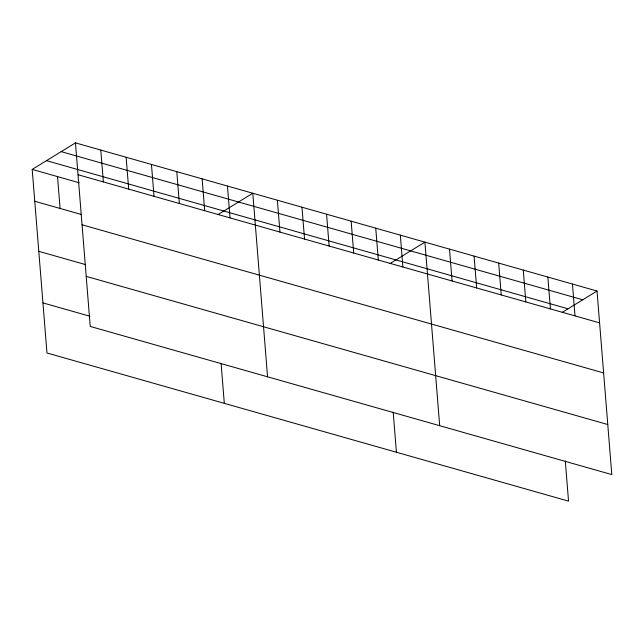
<?xml version="1.0" encoding="UTF-8"?>
<svg xmlns="http://www.w3.org/2000/svg" width="644" height="644" viewBox="0 0 644 644"><rect width="100%" height="100%" fill="white"/><g stroke="black" fill="none" stroke-linecap="round" stroke-linejoin="round"><path stroke-width="0.97" d="M565.311 461.072L568.531 501.129L46.972 352.976L32.2 169.412L75.469 142.871L597.028 291.024L611.8 474.588L90.232 326.436L75.469 142.871M217.93 214.629L252.794 193.248L267.566 376.812M390.047 263.525L424.911 242.136L439.683 425.7M562.164 312.412L597.028 291.024M61.188 151.63L582.756 299.782M46.481 160.654L568.04 308.806M78.029 174.725L599.596 322.877M32.2 169.412L79.115 182.735M34.76 201.258L81.675 214.581M82.054 224.788L603.621 372.94M38.793 251.321L85.7 264.652M86.207 276.373L607.775 424.525M42.939 302.905L89.854 316.236M572.444 284.044L575.003 315.89M547.851 277.057L550.419 308.911M523.266 270.078L525.826 301.923M498.681 263.09L501.241 294.936M474.089 256.103L476.657 287.957M449.504 249.123L452.064 280.969M400.327 235.149L402.886 267.002M393.194 412.184L396.414 452.233M375.742 228.169L378.302 260.015M351.149 221.182L353.709 253.036M326.564 214.202L329.124 246.048M301.972 207.215L304.54 239.061M277.387 200.228L279.947 232.082M227.461 186.052L230.029 217.897M221.077 363.288L224.305 403.345M202.127 178.855L204.695 210.701M176.794 171.658L179.362 203.504M151.461 164.462L154.029 196.307M126.135 157.265L128.695 189.119M100.802 150.068L103.362 181.922M57.533 176.609L60.093 208.455"/></g></svg>
